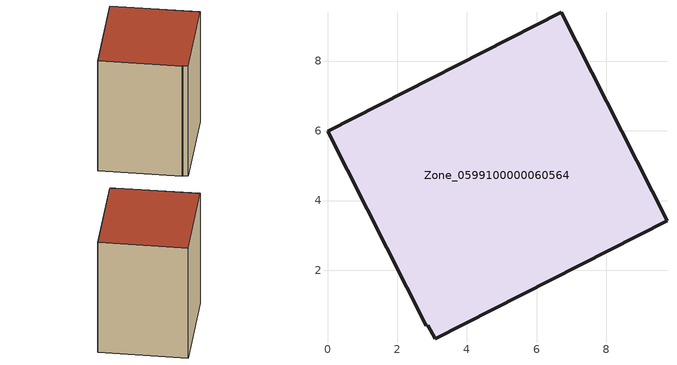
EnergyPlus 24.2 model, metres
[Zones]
Zone_0599100000060564
 floor ground (C_G): 3.08,0.03 2.88,0.42 2.83,0.4 0,5.99 6.71,9.41 9.74,3.42 z3.34
 wall outside (C_F): 9.74,3.42 6.71,9.41 0,5.99 2.83,0.4 2.88,0.42 3.08,0.03 9.74,3.42 z3.34:12.93
 roof outside (C_R): 2.88,0.42 3.08,0.03 9.74,3.42 6.71,9.41 0,5.99 2.83,0.4 z12.93
[BUILDING]
Pand.0599100000060564: North Axis=0; Terrain=City; Loads Convergence Tolerance Value=0.04; Temperature Convergence Tolerance Value=0.4; Solar Distribution=FullExterior; Maximum Number of Warmup Days=25; Minimum Number of Warmup Days=1
[Site:Location]
Rotterdam.The.Hague.AP_ZH_NLD Design_Conditions: Latitude=51.96; Longitude=4.45; Time Zone=1; Elevation=-4.5
[SITE:GROUNDTEMPERATURE:BUILDINGSURFACE]
18, 18, 18, 18, 18, 18, 18, 18, 18, 18, 18, 18
[MATERIAL] Thermal Absorptance=0.9; Solar Absorptance=0.7; Visible Absorptance=0.7
Name | Roughness | Thickness | Conductivity | Density | Specific Heat
G.TI.1946 | MediumSmooth | 0.15 | 1 | 540 | 1210
F.TI.1946 | Rough | 0.3 | 0.857143 | 1920 | 840
R.TI.1946 | MediumRough | 0.2 | 0.1 | 1500 | 1000
[CONSTRUCTION]
C_G: G.TI.1946
C_F: F.TI.1946
C_R: R.TI.1946
[ZONE]
Zone_0599100000060564: Type=1; Multiplier=1; Ceiling Height=Autocalculate; Volume=Autocalculate; Floor Area=autocalculate; Part of Total Floor Area=Yes
[ZONEINFILTRATION:DESIGNFLOWRATE]
Infil_Zone_0599100000060564: Zone or ZoneList or Space or SpaceList=Zone_0599100000060564; Schedule=AlwaysOn; Design Flow Rate Calculation Method=Flow/Area; Flow Rate per Floor Area=0.003; Constant Term Coefficient=1; Temperature Term Coefficient=0; Velocity Term Coefficient=0; Velocity Squared Term Coefficient=0
[HVACTEMPLATE:ZONE:IDEALLOADSAIRSYSTEM]
Zone_0599100000060564: Maximum Heating Supply Air Temperature=50; Minimum Cooling Supply Air Temperature=13; Maximum Heating Supply Air Humidity Ratio=0.0156; Minimum Cooling Supply Air Humidity Ratio=0.0077; Heating Limit=NoLimit; Cooling Limit=NoLimit; Dehumidification Control Type=ConstantSensibleHeatRatio; Cooling Sensible Heat Ratio=0.7; Dehumidification Setpoint=60; Humidification Control Type=None; Humidification Setpoint=30; Outdoor Air Method=None; Outdoor Air Flow Rate per Person=0.00944; Outdoor Air Flow Rate per Zone Floor Area=0; Outdoor Air Flow Rate per Zone=0; Demand Controlled Ventilation Type=None; Outdoor Air Economizer Type=NoEconomizer; Heat Recovery Type=None; Sensible Heat Recovery Effectiveness=0.7; Latent Heat Recovery Effectiveness=0.65
[ZONECONTROL:THERMOSTAT]
ThermostatControl_Zone_0599100000060564: Zone or ZoneList=Zone_0599100000060564; Control Type Schedule=DualSetpointControlType; Control 1=Thermostat_Zone_0599100000060564; Temperature Difference Between Cutout And Setpoint=0
[THERMOSTATSETPOINT:DUALSETPOINT]
Thermostat_Zone_0599100000060564: Heating Setpoint Temperature Schedule=HeatingSetpoint_Zone_0599100000060564; Cooling Setpoint Temperature Schedule=CoolingSetpoint_Zone_0599100000060564
[SCHEDULE:COMPACT]
HeatingSetpoint_Zone_0599100000060564: Through: 12/31, For: AllDays, Until: 24:00, 21
CoolingSetpoint_Zone_0599100000060564: Through: 12/31, For: AllDays, Until: 24:00, 24
DualSetpointControlType: Through: 12/31, For: AllDays, Until: 24:00, 4
AlwaysOn: Through: 12/31, For: AllDays, Until: 24:00, 1
